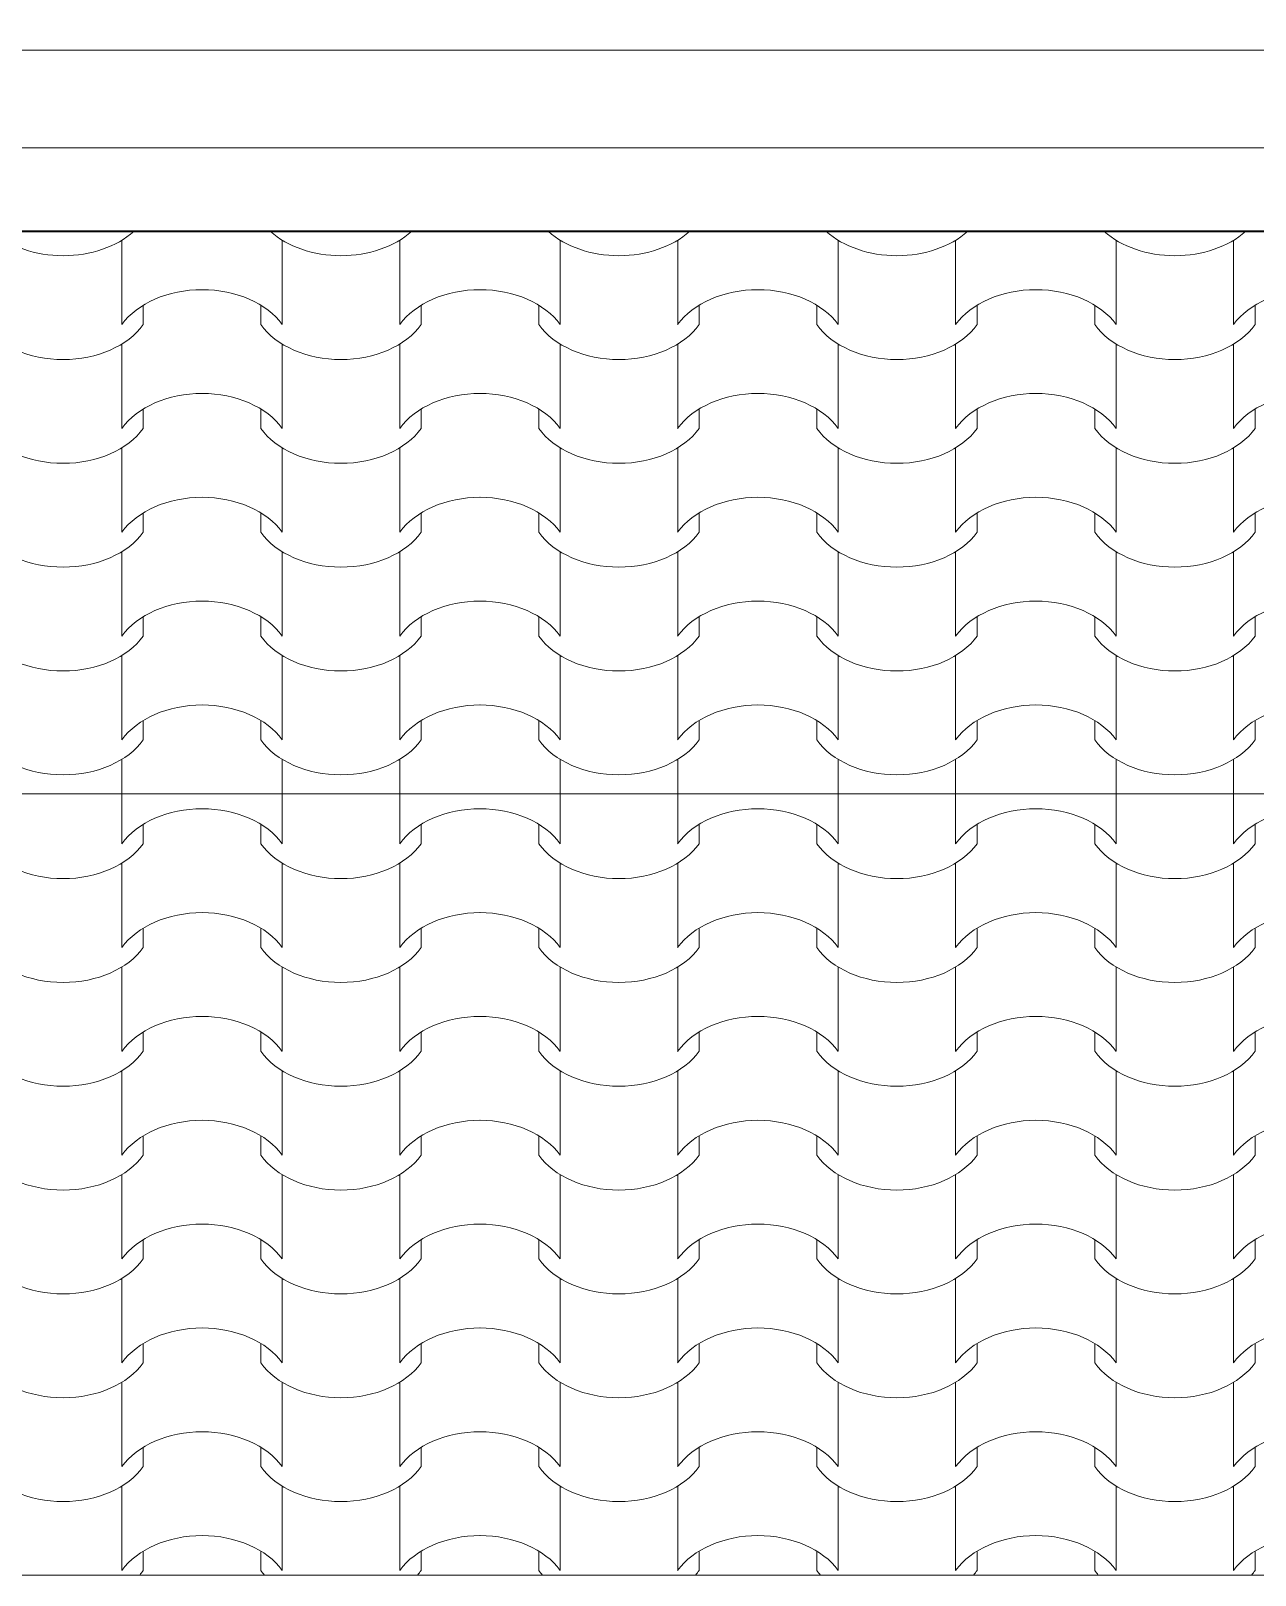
# Model space of a CAD drawing. Header units: millimetres. Extents: x -6000 to 12300, y -11438 to 14364.
# Drawn here: x 7997 to 9250, y -4561 to -2980 of the extents above; entities that cross this region are included whole.
import ezdxf

# ---------------------------------------------------------------- set-up
doc = ezdxf.new("R2010")
doc.units = ezdxf.units.MM
doc.header["$MEASUREMENT"] = 0
doc.layers.add('Shell - Roof', color=7, linetype='Continuous')
doc.layers.add('Structural - Bearing', color=7, linetype='Continuous')
for name, color, linetype, lineweight, true_color in [('Shell - Roof_Pen_No__172', 7, 'Continuous', 13, 0xbf8080), ('Shell - Roof_Pen_No__92', 7, 'Continuous', 13, 0xbf8080), ('Structural - Bearing_Pen_No__89', 7, 'Continuous', 20, 0x71cebe)]:
    doc.layers.add(name, color=color, linetype=linetype, lineweight=lineweight, true_color=true_color)
doc.layers.add('Shell - Roof_Pen_No__32', color=15, linetype='Continuous', lineweight=35)

# ---------------------------------------------------------------- blocks, each defined once
blk = doc.blocks.new('Slab_1_5', base_point=(5100, -111.4))
at = {"layer": 'Structural - Bearing_Pen_No__89', "linetype": 'Continuous', "flags": 128}
blk.add_lwpolyline([(5100, -111.4), (5100, 3238.6), (11500, 3238.6), (11500, -3761.4), (2000, -3761.4), (2000, -111.4)], close=True, dxfattribs=at)
blk = doc.blocks.new('*X3')
at = {"layer": 'Shell - Roof_Pen_No__92', "linetype": 'Continuous'}
for p, q in [((8090.3, -3194.8), (8090.3, -3237.9)), ((8254.5, -3194.8), (8254.5, -3237.9)), ((8374.8, -3194.8), (8374.8, -3237.9)), ((8539, -3194.8), (8539, -3237.9)), ((8659.2, -3194.8), (8659.2, -3237.9)), ((8823.5, -3194.8), (8823.5, -3237.9)), ((8943.7, -3194.8), (8943.7, -3237.9)), ((9108, -3194.8), (9108, -3237.9)), ((9228.2, -3194.8), (9228.2, -3237.9)), ((8090.3, -3237.9), (8090.3, -3281)), ((8254.5, -3237.9), (8254.5, -3281)), ((8374.8, -3237.9), (8374.8, -3281)), ((8539, -3237.9), (8539, -3281)), ((8659.2, -3237.9), (8659.2, -3281)), ((8823.5, -3237.9), (8823.5, -3281)), ((8943.7, -3237.9), (8943.7, -3281)), ((9108, -3237.9), (9108, -3281)), ((9228.2, -3237.9), (9228.2, -3281)), ((8112.3, -3261.2), (8112.3, -3281)), ((8232.5, -3261.2), (8232.5, -3281)), ((8396.8, -3261.2), (8396.8, -3281)), ((8517, -3261.2), (8517, -3281)), ((8681.2, -3261.2), (8681.2, -3281)), ((8801.5, -3261.2), (8801.5, -3281)), ((8965.7, -3261.2), (8965.7, -3281)), ((9086, -3261.2), (9086, -3281)), ((9250.2, -3261.2), (9250.2, -3281)), ((8090.3, -3301.1), (8090.3, -3344.2)), ((8254.5, -3301.1), (8254.5, -3344.2)), ((8374.8, -3301.1), (8374.8, -3344.2)), ((8539, -3301.1), (8539, -3344.2)), ((8659.2, -3301.1), (8659.2, -3344.2)), ((8823.5, -3301.1), (8823.5, -3344.2)), ((8943.7, -3301.1), (8943.7, -3344.2)), ((9108, -3301.1), (9108, -3344.2)), ((9228.2, -3301.1), (9228.2, -3344.2)), ((8090.3, -3344.2), (8090.3, -3387.3)), ((8254.5, -3344.2), (8254.5, -3387.3)), ((8374.8, -3344.2), (8374.8, -3387.3)), ((8539, -3344.2), (8539, -3387.3)), ((8659.2, -3344.2), (8659.2, -3387.3)), ((8823.5, -3344.2), (8823.5, -3387.3)), ((8943.7, -3344.2), (8943.7, -3387.3)), ((9108, -3344.2), (9108, -3387.3)), ((9228.2, -3344.2), (9228.2, -3387.3)), ((8112.3, -3367.5), (8112.3, -3387.3)), ((8232.5, -3367.5), (8232.5, -3387.3)), ((8396.8, -3367.5), (8396.8, -3387.3)), ((8517, -3367.5), (8517, -3387.3)), ((8681.2, -3367.5), (8681.2, -3387.3)), ((8801.5, -3367.5), (8801.5, -3387.3)), ((8965.7, -3367.5), (8965.7, -3387.3)), ((9086, -3367.5), (9086, -3387.3)), ((9250.2, -3367.5), (9250.2, -3387.3)), ((8090.3, -3407.4), (8090.3, -3450.5)), ((8254.5, -3407.4), (8254.5, -3450.5)), ((8374.8, -3407.4), (8374.8, -3450.5)), ((8539, -3407.4), (8539, -3450.5)), ((8659.2, -3407.4), (8659.2, -3450.5)), ((8823.5, -3407.4), (8823.5, -3450.5)), ((8943.7, -3407.4), (8943.7, -3450.5)), ((9108, -3407.4), (9108, -3450.5)), ((9228.2, -3407.4), (9228.2, -3450.5)), ((8090.3, -3450.5), (8090.3, -3493.6)), ((8254.5, -3450.5), (8254.5, -3493.6)), ((8374.8, -3450.5), (8374.8, -3493.6)), ((8539, -3450.5), (8539, -3493.6)), ((8659.2, -3450.5), (8659.2, -3493.6)), ((8823.5, -3450.5), (8823.5, -3493.6)), ((8943.7, -3450.5), (8943.7, -3493.6)), ((9108, -3450.5), (9108, -3493.6)), ((9228.2, -3450.5), (9228.2, -3493.6)), ((8112.3, -3473.8), (8112.3, -3493.6)), ((8232.5, -3473.8), (8232.5, -3493.6)), ((8396.8, -3473.8), (8396.8, -3493.6)), ((8517, -3473.8), (8517, -3493.6)), ((8681.2, -3473.8), (8681.2, -3493.6)), ((8801.5, -3473.8), (8801.5, -3493.6)), ((8965.7, -3473.8), (8965.7, -3493.6)), ((9086, -3473.8), (9086, -3493.6)), ((9250.2, -3473.8), (9250.2, -3493.6)), ((8090.3, -3513.7), (8090.3, -3556.8)), ((8254.5, -3513.7), (8254.5, -3556.8)), ((8374.8, -3513.7), (8374.8, -3556.8)), ((8539, -3513.7), (8539, -3556.8)), ((8659.2, -3513.7), (8659.2, -3556.8)), ((8823.5, -3513.7), (8823.5, -3556.8)), ((8943.7, -3513.7), (8943.7, -3556.8)), ((9108, -3513.7), (9108, -3556.8)), ((9228.2, -3513.7), (9228.2, -3556.8)), ((8090.3, -3556.8), (8090.3, -3599.9)), ((8254.5, -3556.8), (8254.5, -3599.9)), ((8374.8, -3556.8), (8374.8, -3599.9)), ((8539, -3556.8), (8539, -3599.9)), ((8659.2, -3556.8), (8659.2, -3599.9)), ((8823.5, -3556.8), (8823.5, -3599.9)), ((8943.7, -3556.8), (8943.7, -3599.9)), ((9108, -3556.8), (9108, -3599.9)), ((9228.2, -3556.8), (9228.2, -3599.9)), ((8112.3, -3580.1), (8112.3, -3599.9)), ((8232.5, -3580.1), (8232.5, -3599.9)), ((8396.8, -3580.1), (8396.8, -3599.9)), ((8517, -3580.1), (8517, -3599.9)), ((8681.2, -3580.1), (8681.2, -3599.9)), ((8801.5, -3580.1), (8801.5, -3599.9)), ((8965.7, -3580.1), (8965.7, -3599.9)), ((9086, -3580.1), (9086, -3599.9)), ((9250.2, -3580.1), (9250.2, -3599.9)), ((8090.3, -3620), (8090.3, -3663.1)), ((8254.5, -3620), (8254.5, -3663.1)), ((8374.8, -3620), (8374.8, -3663.1)), ((8539, -3620), (8539, -3663.1)), ((8659.2, -3620), (8659.2, -3663.1)), ((8823.5, -3620), (8823.5, -3663.1)), ((8943.7, -3620), (8943.7, -3663.1)), ((9108, -3620), (9108, -3663.1)), ((9228.2, -3620), (9228.2, -3663.1)), ((8090.3, -3663.1), (8090.3, -3706.2)), ((8254.5, -3663.1), (8254.5, -3706.2)), ((8374.8, -3663.1), (8374.8, -3706.2)), ((8539, -3663.1), (8539, -3706.2)), ((8659.2, -3663.1), (8659.2, -3706.2)), ((8823.5, -3663.1), (8823.5, -3706.2)), ((8943.7, -3663.1), (8943.7, -3706.2)), ((9108, -3663.1), (9108, -3706.2)), ((9228.2, -3663.1), (9228.2, -3706.2)), ((8112.3, -3686.4), (8112.3, -3706.2)), ((8232.5, -3686.4), (8232.5, -3706.2)), ((8396.8, -3686.4), (8396.8, -3706.2)), ((8517, -3686.4), (8517, -3706.2)), ((8681.2, -3686.4), (8681.2, -3706.2)), ((8801.5, -3686.4), (8801.5, -3706.2)), ((8965.7, -3686.4), (8965.7, -3706.2)), ((9086, -3686.4), (9086, -3706.2)), ((9250.2, -3686.4), (9250.2, -3706.2)), ((8090.3, -3726.3), (8090.3, -3769.4)), ((8254.5, -3726.3), (8254.5, -3769.4)), ((8374.8, -3726.3), (8374.8, -3769.4)), ((8539, -3726.3), (8539, -3769.4)), ((8659.2, -3726.3), (8659.2, -3769.4)), ((8823.5, -3726.3), (8823.5, -3769.4)), ((8943.7, -3726.3), (8943.7, -3769.4)), ((9108, -3726.3), (9108, -3769.4)), ((9228.2, -3726.3), (9228.2, -3769.4)), ((8090.3, -3769.4), (8090.3, -3812.5)), ((8254.5, -3769.4), (8254.5, -3812.5)), ((8374.8, -3769.4), (8374.8, -3812.5)), ((8539, -3769.4), (8539, -3812.5)), ((8659.2, -3769.4), (8659.2, -3812.5)), ((8823.5, -3769.4), (8823.5, -3812.5)), ((8943.7, -3769.4), (8943.7, -3812.5)), ((9108, -3769.4), (9108, -3812.5)), ((9228.2, -3769.4), (9228.2, -3812.5)), ((8112.3, -3792.7), (8112.3, -3812.5)), ((8232.5, -3792.7), (8232.5, -3812.5)), ((8396.8, -3792.7), (8396.8, -3812.5)), ((8517, -3792.7), (8517, -3812.5)), ((8681.2, -3792.7), (8681.2, -3812.5)), ((8801.5, -3792.7), (8801.5, -3812.5)), ((8965.7, -3792.7), (8965.7, -3812.5)), ((9086, -3792.7), (9086, -3812.5)), ((9250.2, -3792.7), (9250.2, -3812.5)), ((8090.3, -3832.6), (8090.3, -3875.7)), ((8254.5, -3832.6), (8254.5, -3875.7)), ((8374.8, -3832.6), (8374.8, -3875.7)), ((8539, -3832.6), (8539, -3875.7)), ((8659.2, -3832.6), (8659.2, -3875.7)), ((8823.5, -3832.6), (8823.5, -3875.7)), ((8943.7, -3832.6), (8943.7, -3875.7)), ((9108, -3832.6), (9108, -3875.7)), ((9228.2, -3832.6), (9228.2, -3875.7)), ((8090.3, -3875.7), (8090.3, -3918.8)), ((8254.5, -3875.7), (8254.5, -3918.8)), ((8374.8, -3875.7), (8374.8, -3918.8)), ((8539, -3875.7), (8539, -3918.8)), ((8659.2, -3875.7), (8659.2, -3918.8)), ((8823.5, -3875.7), (8823.5, -3918.8)), ((8943.7, -3875.7), (8943.7, -3918.8)), ((9108, -3875.7), (9108, -3918.8)), ((9228.2, -3875.7), (9228.2, -3918.8)), ((8112.3, -3899), (8112.3, -3918.8)), ((8232.5, -3899), (8232.5, -3918.8)), ((8396.8, -3899), (8396.8, -3918.8)), ((8517, -3899), (8517, -3918.8)), ((8681.2, -3899), (8681.2, -3918.8)), ((8801.5, -3899), (8801.5, -3918.8)), ((8965.7, -3899), (8965.7, -3918.8)), ((9086, -3899), (9086, -3918.8)), ((9250.2, -3899), (9250.2, -3918.8)), ((8090.3, -3938.9), (8090.3, -3982)), ((8254.5, -3938.9), (8254.5, -3982)), ((8374.8, -3938.9), (8374.8, -3982)), ((8539, -3938.9), (8539, -3982)), ((8659.2, -3938.9), (8659.2, -3982)), ((8823.5, -3938.9), (8823.5, -3982)), ((8943.7, -3938.9), (8943.7, -3982)), ((9108, -3938.9), (9108, -3982)), ((9228.2, -3938.9), (9228.2, -3982)), ((8090.3, -3982), (8090.3, -4025.1)), ((8254.5, -3982), (8254.5, -4025.1)), ((8374.8, -3982), (8374.8, -4025.1)), ((8539, -3982), (8539, -4025.1)), ((8659.2, -3982), (8659.2, -4025.1)), ((8823.5, -3982), (8823.5, -4025.1)), ((8943.7, -3982), (8943.7, -4025.1)), ((9108, -3982), (9108, -4025.1)), ((9228.2, -3982), (9228.2, -4025.1)), ((8112.3, -4005.3), (8112.3, -4025.1)), ((8232.5, -4005.3), (8232.5, -4025.1)), ((8396.8, -4005.3), (8396.8, -4025.1)), ((8517, -4005.3), (8517, -4025.1)), ((8681.2, -4005.3), (8681.2, -4025.1)), ((8801.5, -4005.3), (8801.5, -4025.1)), ((8965.7, -4005.3), (8965.7, -4025.1)), ((9086, -4005.3), (9086, -4025.1)), ((9250.2, -4005.3), (9250.2, -4025.1)), ((8090.3, -4045.2), (8090.3, -4088.3)), ((8254.5, -4045.2), (8254.5, -4088.3)), ((8374.8, -4045.2), (8374.8, -4088.3)), ((8539, -4045.2), (8539, -4088.3)), ((8659.2, -4045.2), (8659.2, -4088.3)), ((8823.5, -4045.2), (8823.5, -4088.3)), ((8943.7, -4045.2), (8943.7, -4088.3)), ((9108, -4045.2), (9108, -4088.3)), ((9228.2, -4045.2), (9228.2, -4088.3)), ((8090.3, -4088.3), (8090.3, -4131.4)), ((8254.5, -4088.3), (8254.5, -4131.4)), ((8374.8, -4088.3), (8374.8, -4131.4)), ((8539, -4088.3), (8539, -4131.4)), ((8659.2, -4088.3), (8659.2, -4131.4)), ((8823.5, -4088.3), (8823.5, -4131.4)), ((8943.7, -4088.3), (8943.7, -4131.4)), ((9108, -4088.3), (9108, -4131.4)), ((9228.2, -4088.3), (9228.2, -4131.4)), ((8112.3, -4111.6), (8112.3, -4131.4)), ((8232.5, -4111.6), (8232.5, -4131.4)), ((8396.8, -4111.6), (8396.8, -4131.4)), ((8517, -4111.6), (8517, -4131.4)), ((8681.2, -4111.6), (8681.2, -4131.4)), ((8801.5, -4111.6), (8801.5, -4131.4)), ((8965.7, -4111.6), (8965.7, -4131.4)), ((9086, -4111.6), (9086, -4131.4)), ((9250.2, -4111.6), (9250.2, -4131.4)), ((8090.3, -4151.5), (8090.3, -4194.6)), ((8254.5, -4151.5), (8254.5, -4194.6)), ((8374.8, -4151.5), (8374.8, -4194.6)), ((8539, -4151.5), (8539, -4194.6)), ((8659.2, -4151.5), (8659.2, -4194.6)), ((8823.5, -4151.5), (8823.5, -4194.6)), ((8943.7, -4151.5), (8943.7, -4194.6)), ((9108, -4151.5), (9108, -4194.6)), ((9228.2, -4151.5), (9228.2, -4194.6)), ((8090.3, -4194.6), (8090.3, -4237.7)), ((8254.5, -4194.6), (8254.5, -4237.7)), ((8374.8, -4194.6), (8374.8, -4237.7)), ((8539, -4194.6), (8539, -4237.7)), ((8659.2, -4194.6), (8659.2, -4237.7)), ((8823.5, -4194.6), (8823.5, -4237.7)), ((8943.7, -4194.6), (8943.7, -4237.7)), ((9108, -4194.6), (9108, -4237.7)), ((9228.2, -4194.6), (9228.2, -4237.7)), ((8112.3, -4217.9), (8112.3, -4237.7)), ((8232.5, -4217.9), (8232.5, -4237.7)), ((8396.8, -4217.9), (8396.8, -4237.7)), ((8517, -4217.9), (8517, -4237.7)), ((8681.2, -4217.9), (8681.2, -4237.7)), ((8801.5, -4217.9), (8801.5, -4237.7)), ((8965.7, -4217.9), (8965.7, -4237.7)), ((9086, -4217.9), (9086, -4237.7)), ((9250.2, -4217.9), (9250.2, -4237.7)), ((8090.3, -4257.8), (8090.3, -4300.9)), ((8254.5, -4257.8), (8254.5, -4300.9)), ((8374.8, -4257.8), (8374.8, -4300.9)), ((8539, -4257.8), (8539, -4300.9)), ((8659.2, -4257.8), (8659.2, -4300.9)), ((8823.5, -4257.8), (8823.5, -4300.9)), ((8943.7, -4257.8), (8943.7, -4300.9)), ((9108, -4257.8), (9108, -4300.9)), ((9228.2, -4257.8), (9228.2, -4300.9)), ((8090.3, -4300.9), (8090.3, -4344)), ((8254.5, -4300.9), (8254.5, -4344)), ((8374.8, -4300.9), (8374.8, -4344)), ((8539, -4300.9), (8539, -4344)), ((8659.2, -4300.9), (8659.2, -4344)), ((8823.5, -4300.9), (8823.5, -4344)), ((8943.7, -4300.9), (8943.7, -4344)), ((9108, -4300.9), (9108, -4344)), ((9228.2, -4300.9), (9228.2, -4344)), ((8112.3, -4324.2), (8112.3, -4344)), ((8232.5, -4324.2), (8232.5, -4344)), ((8396.8, -4324.2), (8396.8, -4344)), ((8517, -4324.2), (8517, -4344)), ((8681.2, -4324.2), (8681.2, -4344)), ((8801.5, -4324.2), (8801.5, -4344)), ((8965.7, -4324.2), (8965.7, -4344)), ((9086, -4324.2), (9086, -4344)), ((9250.2, -4324.2), (9250.2, -4344)), ((8090.3, -4364.1), (8090.3, -4407.2)), ((8254.5, -4364.1), (8254.5, -4407.2)), ((8374.8, -4364.1), (8374.8, -4407.2)), ((8539, -4364.1), (8539, -4407.2)), ((8659.2, -4364.1), (8659.2, -4407.2)), ((8823.5, -4364.1), (8823.5, -4407.2)), ((8943.7, -4364.1), (8943.7, -4407.2)), ((9108, -4364.1), (9108, -4407.2)), ((9228.2, -4364.1), (9228.2, -4407.2)), ((8090.3, -4407.2), (8090.3, -4450.3)), ((8254.5, -4407.2), (8254.5, -4450.3)), ((8374.8, -4407.2), (8374.8, -4450.3)), ((8539, -4407.2), (8539, -4450.3)), ((8659.2, -4407.2), (8659.2, -4450.3)), ((8823.5, -4407.2), (8823.5, -4450.3)), ((8943.7, -4407.2), (8943.7, -4450.3)), ((9108, -4407.2), (9108, -4450.3)), ((9228.2, -4407.2), (9228.2, -4450.3)), ((8112.3, -4430.5), (8112.3, -4450.3)), ((8232.5, -4430.5), (8232.5, -4450.3)), ((8396.8, -4430.5), (8396.8, -4450.3)), ((8517, -4430.5), (8517, -4450.3)), ((8681.2, -4430.5), (8681.2, -4450.3)), ((8801.5, -4430.5), (8801.5, -4450.3)), ((8965.7, -4430.5), (8965.7, -4450.3)), ((9086, -4430.5), (9086, -4450.3)), ((9250.2, -4430.5), (9250.2, -4450.3)), ((8090.3, -4470.4), (8090.3, -4513.5)), ((8254.5, -4470.4), (8254.5, -4513.5)), ((8374.8, -4470.4), (8374.8, -4513.5)), ((8539, -4470.4), (8539, -4513.5)), ((8659.2, -4470.4), (8659.2, -4513.5)), ((8823.5, -4470.4), (8823.5, -4513.5)), ((8943.7, -4470.4), (8943.7, -4513.5)), ((9108, -4470.4), (9108, -4513.5)), ((9228.2, -4470.4), (9228.2, -4513.5)), ((8090.3, -4513.5), (8090.3, -4556.6)), ((8254.5, -4513.5), (8254.5, -4556.6)), ((8374.8, -4513.5), (8374.8, -4556.6)), ((8539, -4513.5), (8539, -4556.6)), ((8659.2, -4513.5), (8659.2, -4556.6)), ((8823.5, -4513.5), (8823.5, -4556.6)), ((8943.7, -4513.5), (8943.7, -4556.6)), ((9108, -4513.5), (9108, -4556.6)), ((9228.2, -4513.5), (9228.2, -4556.6)), ((8112.3, -4536.8), (8112.3, -4556.6)), ((8232.5, -4536.8), (8232.5, -4556.6)), ((8396.8, -4536.8), (8396.8, -4556.6)), ((8517, -4536.8), (8517, -4556.6)), ((8681.2, -4536.8), (8681.2, -4556.6)), ((8801.5, -4536.8), (8801.5, -4556.6)), ((8965.7, -4536.8), (8965.7, -4556.6)), ((9086, -4536.8), (9086, -4556.6)), ((9250.2, -4536.8), (9250.2, -4556.6))]:
    blk.add_line(p, q, dxfattribs=at)
for centre, major_axis, start_param, end_param in [((8030.2, -3145.5), (91.9, 0), 3.807649, 5.617129), ((8314.6, -3145.5), (91.9, 0), 3.807649, 5.617129), ((8599.1, -3145.5), (91.9, 0), 3.807649, 5.617129), ((8883.6, -3145.5), (91.9, 0), 3.807649, 5.617129), ((9168.1, -3145.5), (91.9, 0), 3.807649, 5.617129), ((8172.7, -3310.7), (92.5, 0), 1.573772, 2.670554), ((8172.1, -3310.7), (92.5, 0), 0.471039, 1.56782), ((8457.2, -3310.7), (92.5, 0), 1.573772, 2.670554), ((8456.6, -3310.7), (92.5, 0), 0.471039, 1.56782), ((8741.6, -3310.7), (92.5, 0), 1.573772, 2.670554), ((8741.1, -3310.7), (92.5, 0), 0.471039, 1.56782), ((9026.1, -3310.7), (92.5, 0), 1.573772, 2.670554), ((9025.6, -3310.7), (92.5, 0), 0.471039, 1.56782), ((9310.6, -3310.7), (92.5, 0), 1.573772, 2.670554), ((8030.2, -3251.8), (91.9, 0), 3.607672, 5.817106), ((8314.6, -3251.8), (91.9, 0), 3.607672, 5.817106), ((8599.1, -3251.8), (91.9, 0), 3.607672, 5.817106), ((8883.6, -3251.8), (91.9, 0), 3.607672, 5.817106), ((9168.1, -3251.8), (91.9, 0), 3.607672, 5.817106), ((8172.7, -3417), (92.5, 0), 1.573772, 2.670554), ((8172.1, -3417), (92.5, 0), 0.471039, 1.56782), ((8457.2, -3417), (92.5, 0), 1.573772, 2.670554), ((8456.6, -3417), (92.5, 0), 0.471039, 1.56782), ((8741.6, -3417), (92.5, 0), 1.573772, 2.670554), ((8741.1, -3417), (92.5, 0), 0.471039, 1.56782), ((9026.1, -3417), (92.5, 0), 1.573772, 2.670554), ((9025.6, -3417), (92.5, 0), 0.471039, 1.56782), ((9310.6, -3417), (92.5, 0), 1.573772, 2.670554), ((8030.2, -3358.1), (91.9, 0), 3.607672, 5.817106), ((8314.6, -3358.1), (91.9, 0), 3.607672, 5.817106), ((8599.1, -3358.1), (91.9, 0), 3.607672, 5.817106), ((8883.6, -3358.1), (91.9, 0), 3.607672, 5.817106), ((9168.1, -3358.1), (91.9, 0), 3.607672, 5.817106), ((8172.7, -3523.3), (92.5, 0), 1.573772, 2.670554), ((8172.1, -3523.3), (92.5, 0), 0.471039, 1.56782), ((8457.2, -3523.3), (92.5, 0), 1.573772, 2.670554), ((8456.6, -3523.3), (92.5, 0), 0.471039, 1.56782), ((8741.6, -3523.3), (92.5, 0), 1.573772, 2.670554), ((8741.1, -3523.3), (92.5, 0), 0.471039, 1.56782), ((9026.1, -3523.3), (92.5, 0), 1.573772, 2.670554), ((9025.6, -3523.3), (92.5, 0), 0.471039, 1.56782), ((9310.6, -3523.3), (92.5, 0), 1.573772, 2.670554), ((8030.2, -3464.4), (91.9, 0), 3.607672, 5.817106), ((8314.6, -3464.4), (91.9, 0), 3.607672, 5.817106), ((8599.1, -3464.4), (91.9, 0), 3.607672, 5.817106), ((8883.6, -3464.4), (91.9, 0), 3.607672, 5.817106), ((9168.1, -3464.4), (91.9, 0), 3.607672, 5.817106), ((8172.7, -3629.6), (92.5, 0), 1.573772, 2.670554), ((8172.1, -3629.6), (92.5, 0), 0.471039, 1.56782), ((8457.2, -3629.6), (92.5, 0), 1.573772, 2.670554), ((8456.6, -3629.6), (92.5, 0), 0.471039, 1.56782), ((8741.6, -3629.6), (92.5, 0), 1.573772, 2.670554), ((8741.1, -3629.6), (92.5, 0), 0.471039, 1.56782), ((9026.1, -3629.6), (92.5, 0), 1.573772, 2.670554), ((9025.6, -3629.6), (92.5, 0), 0.471039, 1.56782), ((9310.6, -3629.6), (92.5, 0), 1.573772, 2.670554), ((8030.2, -3570.7), (91.9, 0), 3.607672, 5.817106), ((8314.6, -3570.7), (91.9, 0), 3.607672, 5.817106), ((8599.1, -3570.7), (91.9, 0), 3.607672, 5.817106), ((8883.6, -3570.7), (91.9, 0), 3.607672, 5.817106), ((9168.1, -3570.7), (91.9, 0), 3.607672, 5.817106), ((8172.7, -3735.9), (92.5, 0), 1.573772, 2.670554), ((8172.1, -3735.9), (92.5, 0), 0.471039, 1.56782), ((8457.2, -3735.9), (92.5, 0), 1.573772, 2.670554), ((8456.6, -3735.9), (92.5, 0), 0.471039, 1.56782), ((8741.6, -3735.9), (92.5, 0), 1.573772, 2.670554), ((8741.1, -3735.9), (92.5, 0), 0.471039, 1.56782), ((9026.1, -3735.9), (92.5, 0), 1.573772, 2.670554), ((9025.6, -3735.9), (92.5, 0), 0.471039, 1.56782), ((9310.6, -3735.9), (92.5, 0), 1.573772, 2.670554), ((8030.2, -3677), (91.9, 0), 3.607672, 5.817106), ((8314.6, -3677), (91.9, 0), 3.607672, 5.817106), ((8599.1, -3677), (91.9, 0), 3.607672, 5.817106), ((8883.6, -3677), (91.9, 0), 3.607672, 5.817106), ((9168.1, -3677), (91.9, 0), 3.607672, 5.817106), ((8172.7, -3842.2), (92.5, 0), 1.573772, 2.670554), ((8172.1, -3842.2), (92.5, 0), 0.471039, 1.56782), ((8457.2, -3842.2), (92.5, 0), 1.573772, 2.670554), ((8456.6, -3842.2), (92.5, 0), 0.471039, 1.56782), ((8741.6, -3842.2), (92.5, 0), 1.573772, 2.670554), ((8741.1, -3842.2), (92.5, 0), 0.471039, 1.56782), ((9026.1, -3842.2), (92.5, 0), 1.573772, 2.670554), ((9025.6, -3842.2), (92.5, 0), 0.471039, 1.56782), ((9310.6, -3842.2), (92.5, 0), 1.573772, 2.670554), ((8030.2, -3783.3), (91.9, 0), 3.607672, 5.817106), ((8314.6, -3783.3), (91.9, 0), 3.607672, 5.817106), ((8599.1, -3783.3), (91.9, 0), 3.607672, 5.817106), ((8883.6, -3783.3), (91.9, 0), 3.607672, 5.817106), ((9168.1, -3783.3), (91.9, 0), 3.607672, 5.817106), ((8172.7, -3948.5), (92.5, 0), 1.573772, 2.670554), ((8172.1, -3948.5), (92.5, 0), 0.471039, 1.56782), ((8457.2, -3948.5), (92.5, 0), 1.573772, 2.670554), ((8456.6, -3948.5), (92.5, 0), 0.471039, 1.56782), ((8741.6, -3948.5), (92.5, 0), 1.573772, 2.670554), ((8741.1, -3948.5), (92.5, 0), 0.471039, 1.56782), ((9026.1, -3948.5), (92.5, 0), 1.573772, 2.670554), ((9025.6, -3948.5), (92.5, 0), 0.471039, 1.56782), ((9310.6, -3948.5), (92.5, 0), 1.573772, 2.670554), ((8030.2, -3889.6), (91.9, 0), 3.607672, 5.817106), ((8314.6, -3889.6), (91.9, 0), 3.607672, 5.817106), ((8599.1, -3889.6), (91.9, 0), 3.607672, 5.817106), ((8883.6, -3889.6), (91.9, 0), 3.607672, 5.817106), ((9168.1, -3889.6), (91.9, 0), 3.607672, 5.817106), ((8172.7, -4054.8), (92.5, 0), 1.573772, 2.670554), ((8172.1, -4054.8), (92.5, 0), 0.471039, 1.56782), ((8457.2, -4054.8), (92.5, 0), 1.573772, 2.670554), ((8456.6, -4054.8), (92.5, 0), 0.471039, 1.56782), ((8741.6, -4054.8), (92.5, 0), 1.573772, 2.670554), ((8741.1, -4054.8), (92.5, 0), 0.471039, 1.56782), ((9026.1, -4054.8), (92.5, 0), 1.573772, 2.670554), ((9025.6, -4054.8), (92.5, 0), 0.471039, 1.56782), ((9310.6, -4054.8), (92.5, 0), 1.573772, 2.670554), ((8030.2, -3995.9), (91.9, 0), 3.607672, 5.817106), ((8314.6, -3995.9), (91.9, 0), 3.607672, 5.817106), ((8599.1, -3995.9), (91.9, 0), 3.607672, 5.817106), ((8883.6, -3995.9), (91.9, 0), 3.607672, 5.817106), ((9168.1, -3995.9), (91.9, 0), 3.607672, 5.817106), ((8172.7, -4161.1), (92.5, 0), 1.573772, 2.670554), ((8172.1, -4161.1), (92.5, 0), 0.471039, 1.56782), ((8457.2, -4161.1), (92.5, 0), 1.573772, 2.670554), ((8456.6, -4161.1), (92.5, 0), 0.471039, 1.56782), ((8741.6, -4161.1), (92.5, 0), 1.573772, 2.670554), ((8741.1, -4161.1), (92.5, 0), 0.471039, 1.56782), ((9026.1, -4161.1), (92.5, 0), 1.573772, 2.670554), ((9025.6, -4161.1), (92.5, 0), 0.471039, 1.56782), ((9310.6, -4161.1), (92.5, 0), 1.573772, 2.670554), ((8030.2, -4102.2), (91.9, 0), 3.607672, 5.817106), ((8314.6, -4102.2), (91.9, 0), 3.607672, 5.817106), ((8599.1, -4102.2), (91.9, 0), 3.607672, 5.817106), ((8883.6, -4102.2), (91.9, 0), 3.607672, 5.817106), ((9168.1, -4102.2), (91.9, 0), 3.607672, 5.817106), ((8172.7, -4267.4), (92.5, 0), 1.573772, 2.670554), ((8172.1, -4267.4), (92.5, 0), 0.471039, 1.56782), ((8457.2, -4267.4), (92.5, 0), 1.573772, 2.670554), ((8456.6, -4267.4), (92.5, 0), 0.471039, 1.56782), ((8741.6, -4267.4), (92.5, 0), 1.573772, 2.670554), ((8741.1, -4267.4), (92.5, 0), 0.471039, 1.56782), ((9026.1, -4267.4), (92.5, 0), 1.573772, 2.670554), ((9025.6, -4267.4), (92.5, 0), 0.471039, 1.56782), ((9310.6, -4267.4), (92.5, 0), 1.573772, 2.670554), ((8030.2, -4208.5), (91.9, 0), 3.607672, 5.817106), ((8314.6, -4208.5), (91.9, 0), 3.607672, 5.817106), ((8599.1, -4208.5), (91.9, 0), 3.607672, 5.817106), ((8883.6, -4208.5), (91.9, 0), 3.607672, 5.817106), ((9168.1, -4208.5), (91.9, 0), 3.607672, 5.817106), ((8172.7, -4373.7), (92.5, 0), 1.573772, 2.670554), ((8172.1, -4373.7), (92.5, 0), 0.471039, 1.56782), ((8457.2, -4373.7), (92.5, 0), 1.573772, 2.670554), ((8456.6, -4373.7), (92.5, 0), 0.471039, 1.56782), ((8741.6, -4373.7), (92.5, 0), 1.573772, 2.670554), ((8741.1, -4373.7), (92.5, 0), 0.471039, 1.56782), ((9026.1, -4373.7), (92.5, 0), 1.573772, 2.670554), ((9025.6, -4373.7), (92.5, 0), 0.471039, 1.56782), ((9310.6, -4373.7), (92.5, 0), 1.573772, 2.670554), ((8030.2, -4314.8), (91.9, 0), 3.607672, 5.817106), ((8314.6, -4314.8), (91.9, 0), 3.607672, 5.817106), ((8599.1, -4314.8), (91.9, 0), 3.607672, 5.817106), ((8883.6, -4314.8), (91.9, 0), 3.607672, 5.817106), ((9168.1, -4314.8), (91.9, 0), 3.607672, 5.817106), ((8172.7, -4480), (92.5, 0), 1.573772, 2.670554), ((8172.1, -4480), (92.5, 0), 0.471039, 1.56782), ((8457.2, -4480), (92.5, 0), 1.573772, 2.670554), ((8456.6, -4480), (92.5, 0), 0.471039, 1.56782), ((8741.6, -4480), (92.5, 0), 1.573772, 2.670554), ((8741.1, -4480), (92.5, 0), 0.471039, 1.56782), ((9026.1, -4480), (92.5, 0), 1.573772, 2.670554), ((9025.6, -4480), (92.5, 0), 0.471039, 1.56782), ((9310.6, -4480), (92.5, 0), 1.573772, 2.670554), ((8030.2, -4421.1), (91.9, 0), 3.607672, 5.817106), ((8314.6, -4421.1), (91.9, 0), 3.607672, 5.817106), ((8599.1, -4421.1), (91.9, 0), 3.607672, 5.817106), ((8883.6, -4421.1), (91.9, 0), 3.607672, 5.817106), ((9168.1, -4421.1), (91.9, 0), 3.607672, 5.817106), ((8172.7, -4586.3), (92.5, 0), 1.573772, 2.670554), ((8172.1, -4586.3), (92.5, 0), 0.471039, 1.56782), ((8457.2, -4586.3), (92.5, 0), 1.573772, 2.670554), ((8456.6, -4586.3), (92.5, 0), 0.471039, 1.56782), ((8741.6, -4586.3), (92.5, 0), 1.573772, 2.670554), ((8741.1, -4586.3), (92.5, 0), 0.471039, 1.56782), ((9026.1, -4586.3), (92.5, 0), 1.573772, 2.670554), ((9025.6, -4586.3), (92.5, 0), 0.471039, 1.56782), ((9310.6, -4586.3), (92.5, 0), 1.573772, 2.670554), ((8030.2, -4527.4), (91.9, 0), 5.733607, 5.817106), ((8314.6, -4527.4), (91.9, 0), 3.607672, 3.691171), ((8314.6, -4527.4), (91.9, 0), 5.733607, 5.817106), ((8599.1, -4527.4), (91.9, 0), 3.607672, 3.691171), ((8599.1, -4527.4), (91.9, 0), 5.733607, 5.817106), ((8883.6, -4527.4), (91.9, 0), 3.607672, 3.691171), ((8883.6, -4527.4), (91.9, 0), 5.733607, 5.817106), ((9168.1, -4527.4), (91.9, 0), 3.607672, 3.691171), ((9168.1, -4527.4), (91.9, 0), 5.733607, 5.817106)]:
    blk.add_ellipse(centre, major_axis=major_axis, ratio=0.707107, start_param=start_param, end_param=end_param, dxfattribs=at)
blk = doc.blocks.new('Roof_1_5', base_point=(1200, -4561.4))
at = {"layer": 'Shell - Roof_Pen_No__172', "linetype": 'Continuous'}
h = blk.add_hatch(dxfattribs=at)
h.set_pattern_fill('Roof_Tile_0005', color=256, style=0, pattern_type=2)
h.set_pattern_definition([(0, (0, 0), (0, 100), [])])
h.paths.add_polyline_path([(2575.7, -3185.6), (10924.3, -3185.6), (10924.3, 2662.9), (2575.7, 2662.9)])
h.paths.add_polyline_path([(3000, -2761.4), (3000, 2238.6), (10500, 2238.6), (10500, -2761.4)], flags=0)
at = {"layer": 'Shell - Roof_Pen_No__32', "linetype": 'Continuous'}
blk.add_line((10924.3, -3185.6), (2575.7, -3185.6), dxfattribs=at)
at = {"layer": 'Shell - Roof_Pen_No__92', "linetype": 'Continuous', "flags": 128}
blk.add_lwpolyline([(12300, -4561.4), (1200, -4561.4)], dxfattribs=at)
at = {"layer": 'Shell - Roof', "color": 23, "linetype": 'Continuous', "lineweight": 13, "true_color": 0xbf8080}
blk.add_blockref('*X3', (0, 0), dxfattribs=at)

msp = doc.modelspace()

# ---------------------------------------------------------------- block references
at = {"layer": 'Shell - Roof', "color": 23, "linetype": 'Continuous', "lineweight": 13, "true_color": 0xbf8080}
msp.add_blockref('Roof_1_5', (1200, -4561.4), dxfattribs=at)
at = {"layer": 'Structural - Bearing', "color": 123, "linetype": 'Continuous', "lineweight": 20, "true_color": 0x71cebe}
msp.add_blockref('Slab_1_5', (5100, -111.4), dxfattribs=at)

doc.saveas('drawing.dxf')
